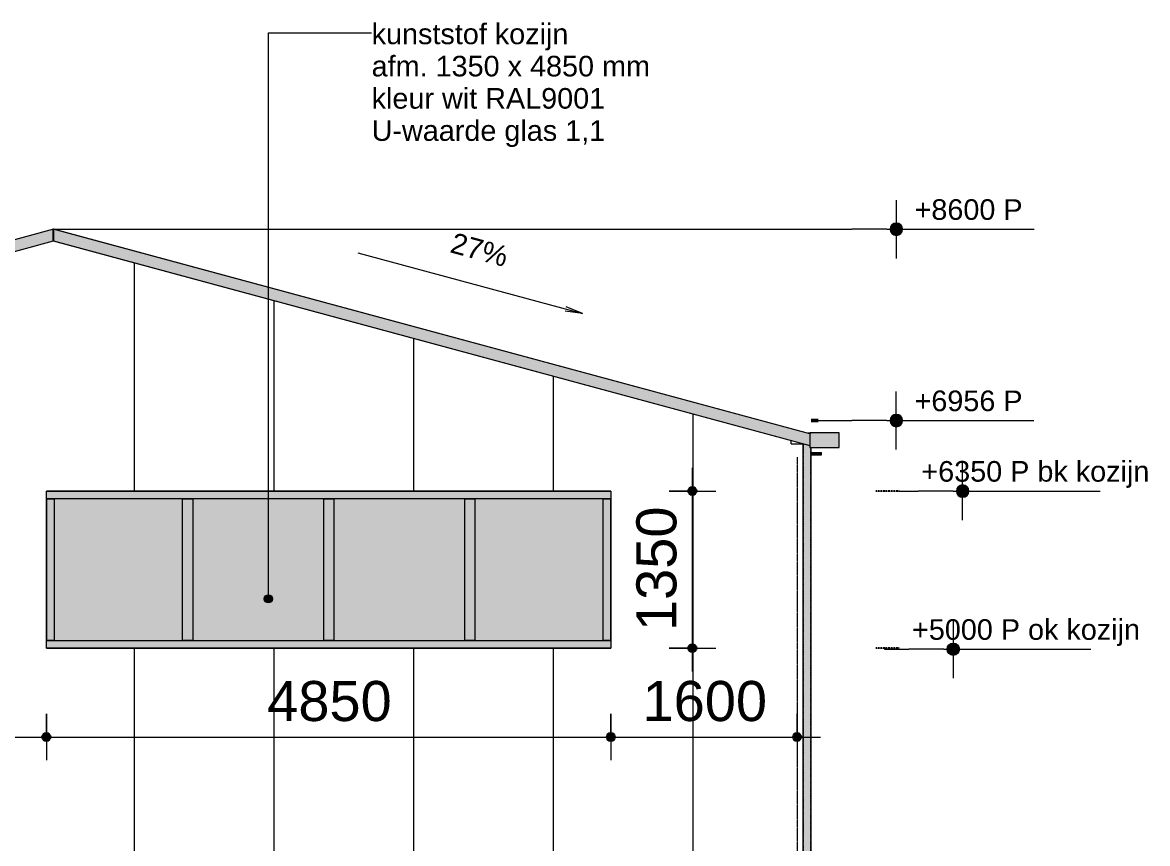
# Model space of a CAD drawing. Header units: millimetres. Extents: x 48682 to 485846, y -7071 to 11878.
# Drawn here: x 447468 to 457134, y 3321 to 10377 of the extents above; entities that cross this region are included whole.
import ezdxf

# ---------------------------------------------------------------- set-up
doc = ezdxf.new("R2010")
doc.units = ezdxf.units.MM
for name, pattern in [('dash fine', [1.53, 1, -0.53]), ('dash-dash', [6, 3, -1, 1, -1]), ('Hidden', [4, 2, -2]), ('WBDBO_30', [5.75, 3.6, -0.8, 0.55, -0.8])]:
    doc.linetypes.add(name, pattern=pattern)
for name, color, linetype, lineweight in [('A-ANNO-DIMS', 211, 'Continuous', 9), ('A-ANNO-DIMS-100', 211, 'Continuous', 9), ('A-DETL', 90, 'Continuous', 13), ('A-DETL-GENF', 92, 'Continuous', 13), ('A-DOOR', 31, 'Continuous', 18), ('A-DOOR-GLAZ', 31, 'Continuous', 13), ('A-FLOR', 192, 'Continuous', 18), ('A-GLAZ-CWMG', 51, 'Continuous', 13), ('A-WALL-PATT', 111, 'Continuous', 13), ('E-LITE-EQPM', 33, 'Continuous', 13), ('G-ANNO-DIMS', 111, 'Continuous', 9), ('G-ANNO-TEXT', 231, 'Continuous', 9), ('S-COLS', 52, 'Continuous', 18), ('S-COLS-HDLN', 52, 'Hidden', 9)]:
    doc.layers.add(name, color=color, linetype=linetype, lineweight=lineweight)
doc.styles.add('Arial', font='arial.ttf', dxfattribs={"height": 177.035928})
doc.styles.add('Arial_2', font='arial.ttf', dxfattribs={"height": 344.236527})
doc.dimstyles.new('3_5mm', dxfattribs={"dimscale": 304.8, "dimtxt": 350, "dimasz": 0.918635, "dimexe": 0.656168, "dimexo": 0.0625, "dimgap": 0.114829, "dimtad": 1, "dimdec": 4, "dimzin": 0, "dimdsep": 46, "dimtxsty": 'Arial_2', "dimblk1": 'DOTSMALL', "dimblk2": 'DOTSMALL', "dimsah": 1, "dimcen": 0.09, "dimdle": 0.656168, "dimazin": 0, "dimtfac": 1, "dimtdec": 4, "dimtix": 1, "dimtmove": 0, "dimatfit": 3, "dimfxl": 0.656168, "dimfxlon": 1, "dimtvp": 1, "dimtolj": 1, "dimtzin": 0, "dimlwd": 13, "dimlwe": 13, "dimarcsym": 2})

# ---------------------------------------------------------------- blocks, each defined once
blk = doc.blocks.new('32_DO_glas - 01-8640383-rechtergebouw noordoostgevel')
at = {"layer": 'A-DOOR-GLAZ'}
blk.add_hatch(color=256, dxfattribs=at).paths.add_polyline_path([(-93386.1, 5067), (-92400.7, 5067), (-92400.7, 6283), (-93501.2, 6283), (-93501.2, 5067)], flags=0)
blk = doc.blocks.new('Rectangular Mullion - 32_rechts_67x100-8640370-rechtergebouw noordoostgevel')
at = {"layer": 'A-GLAZ-CWMG'}
blk.add_hatch(color=256, dxfattribs=at).paths.add_polyline_path([(-96016.2, 6283), (-95971.2, 6283), (-95971.2, 6350), (-97183.7, 6350), (-97183.7, 6283), (-97116.7, 6283)], flags=0)
for p, q in [((-97183.7, 6283), (-97183.7, 6350)), ((-95971.2, 6350), (-97183.7, 6350)), ((-95971.2, 6283), (-97183.7, 6283))]:
    blk.add_line(p, q, dxfattribs=at)
blk = doc.blocks.new('Rectangular Mullion - 32_links_67x100-8640438-rechtergebouw noordoostgevel')
at = {"layer": 'A-GLAZ-CWMG'}
blk.add_hatch(color=256, dxfattribs=at).paths.add_polyline_path([(-93386.1, 5000), (-92333.7, 5000), (-92333.7, 5067), (-93546.2, 5067), (-93546.2, 5000), (-93501.2, 5000)], flags=0)
for p, q in [((-93546.2, 5067), (-92333.7, 5067)), ((-92333.7, 5067), (-92333.7, 5000)), ((-93546.2, 5000), (-92333.7, 5000))]:
    blk.add_line(p, q, dxfattribs=at)
blk = doc.blocks.new('Rectangular Mullion - 32_rechts_67x100-8431541-rechtergebouw noordoostgevel')
at = {"layer": 'A-GLAZ-CWMG'}
blk.add_hatch(color=256, dxfattribs=at).paths.add_polyline_path([(-97116.7, 5067), (-97116.7, 6283), (-97183.7, 6283), (-97183.7, 5067), (-97123.9, 5067)], flags=0)
for p, q in [((-97183.7, 6283), (-97116.7, 6283)), ((-97183.7, 6283), (-97183.7, 5067)), ((-97116.7, 6283), (-97116.7, 5067)), ((-97116.7, 5067), (-97183.7, 5067))]:
    blk.add_line(p, q, dxfattribs=at)
blk = doc.blocks.new('Rectangular Mullion - 32_links_67x100-8431542-rechtergebouw noordoostgevel')
at = {"layer": 'A-GLAZ-CWMG'}
blk.add_hatch(color=256, dxfattribs=at).paths.add_polyline_path([(-92333.7, 5067), (-92333.7, 6283), (-92400.7, 6283), (-92400.7, 5067)], flags=0)
for p, q in [((-92400.7, 6283), (-92333.7, 6283)), ((-92400.7, 5067), (-92400.7, 6283)), ((-92333.7, 5067), (-92333.7, 6283)), ((-92333.7, 5067), (-92400.7, 5067))]:
    blk.add_line(p, q, dxfattribs=at)
blk = doc.blocks.new('32_DO_glas - 01-8640375-rechtergebouw noordoostgevel')
at = {"layer": 'A-DOOR-GLAZ'}
blk.add_hatch(color=256, dxfattribs=at).paths.add_polyline_path([(-94803.7, 5067), (-94803.7, 6283), (-95926.2, 6283), (-95926.2, 5067)], flags=0)
blk = doc.blocks.new('Rectangular Mullion - 32_rechts_67x100-8640372-rechtergebouw noordoostgevel')
at = {"layer": 'A-GLAZ-CWMG'}
blk.add_hatch(color=256, dxfattribs=at).paths.add_polyline_path([(-93591.2, 6283), (-93546.2, 6283), (-93546.2, 6350), (-94758.7, 6350), (-94758.7, 6283), (-94713.7, 6283)], flags=0)
for p, q in [((-93546.2, 6350), (-94758.7, 6350)), ((-93546.2, 6283), (-94758.7, 6283))]:
    blk.add_line(p, q, dxfattribs=at)
blk = doc.blocks.new('Rectangular Mullion - 32_links_67x100-8640371-rechtergebouw noordoostgevel')
at = {"layer": 'A-GLAZ-CWMG'}
blk.add_hatch(color=256, dxfattribs=at).paths.add_polyline_path([(-95971.2, 5000), (-94758.7, 5000), (-94758.7, 5067), (-95971.2, 5067)], flags=0)
for p, q in [((-95971.2, 5067), (-94758.7, 5067)), ((-95971.2, 5000), (-94758.7, 5000))]:
    blk.add_line(p, q, dxfattribs=at)
blk = doc.blocks.new('Rectangular Mullion - 32_tussen_90x100-8431527-rechtergebouw noordoostgevel')
at = {"layer": 'A-GLAZ-CWMG'}
blk.add_hatch(color=256, dxfattribs=at).paths.add_polyline_path([(-94713.7, 5067), (-94713.7, 6283), (-94803.7, 6283), (-94803.7, 5067)], flags=0)
for p, q in [((-94803.7, 6283), (-94713.7, 6283)), ((-94803.7, 6283), (-94803.7, 5067)), ((-94713.7, 6283), (-94713.7, 5067)), ((-94713.7, 5067), (-94803.7, 5067))]:
    blk.add_line(p, q, dxfattribs=at)
blk = doc.blocks.new('300_28_ISR_kolom_buis - ø70x3_6 2-8363247-rechtergebouw noordoostgevel')
at = {"layer": 'S-COLS-HDLN', "linetype": 'Continuous', "lineweight": 18}
h = blk.add_hatch(color=256, dxfattribs=at)
h.paths.add_polyline_path([(-90682.5, 800), (-90613.5, 800), (-90613.5, 6724.4), (-90623.3, 6724.4), (-90623.8, 6742.1), (-90683.5, 6758.3), (-90683.5, 800)], flags=0)
h.paths.add_polyline_path([(-90623.3, 6842.6), (-90623.3, 6849.7), (-90648.5, 6849.5), (-90623.8, 6842.8)], flags=0)
at = {"layer": 'A-DETL', "lineweight": 18}
blk.add_line((-90613.5, 800), (-90613.5, 6724.4), dxfattribs=at)
at = {"layer": 'S-COLS', "linetype": 'Hidden', "lineweight": 9}
for p, q in [((-90679.9, 800), (-90679.9, 6757.3)), ((-90617.1, 6724.4), (-90617.1, 800))]:
    blk.add_line(p, q, dxfattribs=at)
at = {"layer": 'S-COLS-HDLN'}
blk.add_line((-90650.6, 6850), (-90613.5, 6850), dxfattribs=at)
blk = doc.blocks.new('Rectangular Mullion - 32_links_67x100-8640373-rechtergebouw noordoostgevel')
at = {"layer": 'A-GLAZ-CWMG'}
blk.add_hatch(color=256, dxfattribs=at).paths.add_polyline_path([(-97176.7, 5000), (-95971.2, 5000), (-95971.2, 5067), (-97183.7, 5067), (-97183.7, 5000)], flags=0)
for p, q in [((-97183.7, 5000), (-97183.7, 5067)), ((-97183.7, 5067), (-95971.2, 5067)), ((-97183.7, 5000), (-95971.2, 5000))]:
    blk.add_line(p, q, dxfattribs=at)
blk = doc.blocks.new('Rectangular Mullion - 32_rechts_67x100-8640439-rechtergebouw noordoostgevel')
at = {"layer": 'A-GLAZ-CWMG'}
blk.add_hatch(color=256, dxfattribs=at).paths.add_polyline_path([(-92588.8, 6283), (-92333.7, 6283), (-92333.7, 6350), (-93546.2, 6350), (-93546.2, 6283), (-93386.1, 6283)], flags=0)
for p, q in [((-92333.7, 6350), (-93546.2, 6350)), ((-92333.7, 6350), (-92333.7, 6283)), ((-92333.7, 6283), (-93546.2, 6283))]:
    blk.add_line(p, q, dxfattribs=at)
blk = doc.blocks.new('200_VAE_63_spotlamp - rond-8711555-rechtergebouw noordoostgevel')
at = {"layer": 'E-LITE-EQPM'}
blk.add_hatch(color=256, dxfattribs=at).paths.add_polyline_path([(-90613.5, 6660.4), (-90523.5, 6660.4), (-90523.5, 6680.4), (-90613.5, 6680.4)], flags=0)
for p, q in [((-90613.5, 6680.4), (-90523.5, 6680.4)), ((-90523.5, 6660.4), (-90523.5, 6680.4)), ((-90613.5, 6660.4), (-90523.5, 6660.4))]:
    blk.add_line(p, q, dxfattribs=at)
blk = doc.blocks.new('Spot Elevations - 1_8-7718674-rechtergebouw noordoostgevel')
at = {"layer": 'G-ANNO-DIMS'}
h = blk.add_hatch(color=256, dxfattribs=at)
edge = h.paths.add_edge_path(flags=0)
edge.add_arc((-89880.8, 8600), 53, 0, 180)
edge.add_arc((-89880.8, 8600), 53, 180, 360)
at = {"layer": 'G-ANNO-DIMS', "lineweight": 13}
for p, q in [((-89880.8, 8350), (-89880.8, 8850)), ((-89963.1, 8600), (-90263.6, 8600)), ((-89963.1, 8600), (-88697.9, 8600))]:
    blk.add_line(p, q, dxfattribs=at)
for start, end in [(0, 180), (180, 0)]:
    blk.add_arc((-89880.8, 8600), 53, start, end, dxfattribs=at)
blk = doc.blocks.new('DIMBLOCK71-rechtergebouw noordoostgevel')
at = {"layer": 'A-ANNO-DIMS-100', "lineweight": 25}
h = blk.add_hatch(color=256, dxfattribs=at)
edge = h.paths.add_edge_path(flags=0)
edge.add_arc((441443.4, 4236.1), 35, 0, 360)
h = blk.add_hatch(color=256, dxfattribs=at)
edge = h.paths.add_edge_path(flags=0)
edge.add_arc((447673.2, 4236.1), 35, 0, 360)
at = {"layer": 'A-ANNO-DIMS-100', "lineweight": 13}
for p, q in [((441443.4, 4436.1), (441443.4, 4036.1)), ((441443.4, 4236.1), (441443.4, 4436.1)), ((447673.2, 4436.1), (447673.2, 4036.1)), ((447673.2, 4236.1), (447673.2, 4436.1)), ((441243.4, 4236.1), (447673.2, 4236.1))]:
    blk.add_line(p, q, dxfattribs=at)
at = {"layer": 'A-ANNO-DIMS-100', "lineweight": 25}
for centre in [(441443.4, 4236.1), (447673.2, 4236.1)]:
    blk.add_circle(centre, 35, dxfattribs=at)
at = {"layer": 'A-ANNO-DIMS-100', "color": 0, "lineweight": 13, "insert": (444030.6, 4717.7), "char_height": 344.24, "width": 1266.462, "attachment_point": 1, "line_spacing_factor": 0.938532, "style": 'Arial_2'}
blk.add_mtext('6230', dxfattribs=at)
blk = doc.blocks.new('_DotSmall')
at = {"color": 0, "linetype": 'ByBlock', "const_width": 0.5}
blk.add_lwpolyline([(-0.0625, 0, 1), (0.0625, 0, 1)], format="xyb", close=True, dxfattribs=at)
blk = doc.blocks.new('DIMBLOCK72-rechtergebouw noordoostgevel')
at = {"layer": 'A-ANNO-DIMS-100', "lineweight": 25}
h = blk.add_hatch(color=256, dxfattribs=at)
edge = h.paths.add_edge_path(flags=0)
edge.add_arc((447673.2, 4236.1), 35, 0, 360)
h = blk.add_hatch(color=256, dxfattribs=at)
edge = h.paths.add_edge_path(flags=0)
edge.add_arc((452523.2, 4236.1), 35, 0, 360)
at = {"layer": 'A-ANNO-DIMS-100', "lineweight": 13}
for p, q in [((447673.2, 4436.1), (447673.2, 4036.1)), ((447673.2, 4236.1), (447673.2, 4436.1)), ((452523.2, 4436.1), (452523.2, 4036.1)), ((452523.2, 4236.1), (452523.2, 4436.1)), ((447673.2, 4236.1), (452523.2, 4236.1))]:
    blk.add_line(p, q, dxfattribs=at)
at = {"layer": 'A-ANNO-DIMS-100', "lineweight": 25}
for centre in [(447673.2, 4236.1), (452523.2, 4236.1)]:
    blk.add_circle(centre, 35, dxfattribs=at)
at = {"layer": 'A-ANNO-DIMS-100', "color": 0, "lineweight": 13, "insert": (449570.5, 4717.7), "char_height": 344.24, "width": 1266.462, "attachment_point": 1, "line_spacing_factor": 0.938532, "style": 'Arial_2'}
blk.add_mtext('4850', dxfattribs=at)
blk = doc.blocks.new('DIMBLOCK73-rechtergebouw noordoostgevel')
at = {"layer": 'A-ANNO-DIMS-100', "lineweight": 25}
h = blk.add_hatch(color=256, dxfattribs=at)
edge = h.paths.add_edge_path(flags=0)
edge.add_arc((452523.2, 4236.1), 35, 0, 360)
h = blk.add_hatch(color=256, dxfattribs=at)
edge = h.paths.add_edge_path(flags=0)
edge.add_arc((454123.4, 4236.1), 35, 0, 360)
at = {"layer": 'A-ANNO-DIMS-100', "lineweight": 13}
for p, q in [((452523.2, 4436.1), (452523.2, 4036.1)), ((452523.2, 4236.1), (452523.2, 4436.1)), ((454123.4, 4436.1), (454123.4, 4036.1)), ((454123.4, 4236.1), (454123.4, 4436.1)), ((452523.2, 4236.1), (454323.4, 4236.1))]:
    blk.add_line(p, q, dxfattribs=at)
at = {"layer": 'A-ANNO-DIMS-100', "lineweight": 25}
for centre in [(452523.2, 4236.1), (454123.4, 4236.1)]:
    blk.add_circle(centre, 35, dxfattribs=at)
at = {"layer": 'A-ANNO-DIMS-100', "color": 0, "lineweight": 13, "insert": (452795.6, 4717.7), "char_height": 344.24, "width": 1266.462, "attachment_point": 1, "line_spacing_factor": 0.938532, "style": 'Arial_2'}
blk.add_mtext('1600', dxfattribs=at)
blk = doc.blocks.new('DIMBLOCK74-rechtergebouw noordoostgevel')
at = {"layer": 'A-ANNO-DIMS-100', "lineweight": 25}
h = blk.add_hatch(color=256, dxfattribs=at)
edge = h.paths.add_edge_path(flags=0)
edge.add_arc((453223.8, 6350), 35, 0, 360)
h = blk.add_hatch(color=256, dxfattribs=at)
edge = h.paths.add_edge_path(flags=0)
edge.add_arc((453223.8, 5000), 35, 0, 360)
at = {"layer": 'A-ANNO-DIMS-100', "lineweight": 13}
for p, q in [((453223.8, 4800), (453223.8, 6550)), ((453023.8, 6350), (453423.8, 6350)), ((453223.8, 6350), (453023.8, 6350)), ((453023.8, 5000), (453423.8, 5000)), ((453223.8, 5000), (453023.8, 5000))]:
    blk.add_line(p, q, dxfattribs=at)
at = {"layer": 'A-ANNO-DIMS-100', "lineweight": 25}
for centre in [(453223.8, 6350), (453223.8, 5000)]:
    blk.add_circle(centre, 35, dxfattribs=at)
at = {"layer": 'A-ANNO-DIMS-100', "color": 0, "lineweight": 13, "insert": (452742.2, 5147.3), "char_height": 344.24, "width": 1266.462, "attachment_point": 1, "rotation": 90, "line_spacing_factor": 0.938532, "style": 'Arial_2'}
blk.add_mtext('1350', dxfattribs=at)

msp = doc.modelspace()

# ---------------------------------------------------------------- hatches: boundary and pattern name
at = {"layer": 'A-DETL-GENF'}
msp.add_hatch(color=9, dxfattribs=at).paths.add_polyline_path([(454242.22249, 6724.43682), (454483.48981, 6724.43682), (454483.48981, 6849.68788), (454233.62498, 6849.68788), (454233.62498, 6724.43682), (454242.20063, 6724.43682)], flags=0)
at = {"layer": 'A-FLOR'}
for points in [[(441223.48981, 6740.22605), (447733.02342, 8500), (447733.02342, 8600), (441223.48981, 6840.22605), (441223.48981, 6763.35629)], [(454233.62498, 6742.64073), (454233.62498, 6842.64073), (447733.02342, 8600), (447733.02342, 8500), (454195.41228, 6752.97107)], [(454233.62498, 6741.96779), (454233.62498, 6742.64073), (454195.41228, 6752.29813)]]:
    msp.add_hatch(color=256, dxfattribs=at).paths.add_polyline_path(points, flags=0)
at = {"layer": 'A-WALL-PATT', "lineweight": 9}
h = msp.add_hatch(dxfattribs=at)
h.set_pattern_fill('FP_19', color=256, style=0, pattern_type=2)
h.set_pattern_definition([(90, (-648371.2, 0), (-1200, 7e-14), [])])
h.paths.add_polyline_path([(441292.65362, 0), (454073.39323, 0), (454073.39323, 6785.28451), (447730.53418, 8499.32706), (441292.65362, 6758.92366), (441292.65362, 65.94251)], flags=0)
h.paths.add_polyline_path([(447680.23403, 5000), (447673.22656, 5000), (447673.22656, 6350), (452523.22656, 6350), (452523.22656, 5000), (451470.88319, 5000)], flags=0)
at = {"layer": 'G-ANNO-TEXT'}
h = msp.add_hatch(color=250, dxfattribs=at)
edge = h.paths.add_edge_path(flags=0)
edge.add_arc((449580.48373, 5424.23268), 35, 0, 360)

# ---------------------------------------------------------------- linework, layer by layer
at = {"layer": 'A-DETL', "lineweight": 18}
for p, q in [((447733.02342, 8600), (441223.48981, 6840.22605)), ((447730.53418, 8500), (447730.53418, 8600)), ((454233.62498, 6841.96779), (447730.53418, 8600)), ((447733.02342, 8500), (447733.02342, 8600)), ((454233.62498, 6842.64073), (447733.02342, 8600)), ((447733.02342, 8600), (447733.02342, 8500)), ((441223.48981, 6740.22605), (447733.02342, 8500)), ((447730.53418, 8500), (454233.62498, 6741.96779)), ((447733.02342, 8500), (454233.62498, 6742.64073)), ((454073.39323, 6757.21618), (454073.39323, 6785.28451)), ((454073.39323, 6757.21618), (454173.39323, 6757.21618)), ((454173.39323, 6757.21618), (454173.39323, 800)), ((447673.22656, 5000), (447673.22656, 6350)), ((447673.22656, 6350), (452523.22656, 6350)), ((452523.22656, 6350), (452523.22656, 5000)), ((452523.22656, 5000), (447673.22656, 5000))]:
    msp.add_line(p, q, dxfattribs=at)
at = {"layer": 'A-DETL', "linetype": 'WBDBO_30', "lineweight": 50}
msp.add_line((454243.39323, 6956), (454303.39323, 6956), dxfattribs=at)
at = {"layer": 'A-DETL'}
for p, q in [((454483.48981, 6849.68788), (454233.62498, 6849.68788)), ((454233.62498, 6849.68788), (454233.62498, 6724.43682)), ((454483.48981, 6724.43682), (454483.48981, 6849.68788)), ((454233.62498, 6724.43682), (454483.48981, 6724.43682))]:
    msp.add_line(p, q, dxfattribs=at)
at = {"layer": 'A-DETL', "linetype": 'dash-dash', "lineweight": 9}
msp.add_line((454123.39323, 6640), (454123.39323, -760), dxfattribs=at)
at = {"layer": 'A-DETL', "linetype": 'dash fine', "lineweight": 25}
for p, q in [((454999.22656, 6350), (454799.22656, 6350)), ((454999.22656, 5000), (454799.22656, 5000))]:
    msp.add_line(p, q, dxfattribs=at)
at = {"layer": 'G-ANNO-DIMS'}
for p, q in [((447733.02342, 8600), (454543.69813, 8600)), ((454543.69813, 8600), (454593.37246, 8600)), ((454258.71764, 6956), (454320.39297, 6956)), ((454320.39297, 6956), (454593.18773, 6956)), ((454999.22656, 6350), (455163.22231, 6350)), ((454875.07573, 5000), (454875.07573, 4990.76044)), ((454875.07573, 4990.76044), (455082.80367, 4990.76044))]:
    msp.add_line(p, q, dxfattribs=at)
at = {"layer": 'G-ANNO-DIMS', "lineweight": 13}
for p, q in [((450349.21017, 8397.07314), (452279.90405, 7875.13333)), ((452279.90405, 7875.13333), (452140.25561, 7933.34236)), ((452279.90405, 7875.13333), (452129.9484, 7895.21526))]:
    msp.add_line(p, q, dxfattribs=at)
at = {"layer": 'G-ANNO-TEXT', "color": 250}
for p, q in [((449580.48373, 10288.74545), (450467.70467, 10288.74545)), ((449580.48373, 5424.23268), (449580.48373, 10288.74545))]:
    msp.add_line(p, q, dxfattribs=at)
msp.add_circle((449580.48373, 5424.23268), 35, dxfattribs=at)

# ---------------------------------------------------------------- block references
at = {"layer": 'A-DOOR'}
for name, p in [('32_DO_glas - 01-8640383-rechtergebouw noordoostgevel', (541241.43538, 0)), ('32_DO_glas - 01-8640375-rechtergebouw noordoostgevel', (544856.93538, 0)), ('32_DO_glas - 01-8640375-rechtergebouw noordoostgevel', (546069.43538, 0)), ('32_DO_glas - 01-8640383-rechtergebouw noordoostgevel', (544856.93538, 0))]:
    msp.add_blockref(name, p, dxfattribs=at)
at = {"layer": 'A-GLAZ-CWMG'}
for name, p in [('Rectangular Mullion - 32_rechts_67x100-8640370-rechtergebouw noordoostgevel', (544856.93538, 0)), ('Rectangular Mullion - 32_rechts_67x100-8640372-rechtergebouw noordoostgevel', (543644.43538, 0)), ('Rectangular Mullion - 32_rechts_67x100-8640372-rechtergebouw noordoostgevel', (544856.93538, 0)), ('Rectangular Mullion - 32_rechts_67x100-8640439-rechtergebouw noordoostgevel', (544856.93538, 0)), ('Rectangular Mullion - 32_rechts_67x100-8431541-rechtergebouw noordoostgevel', (544856.93538, 0)), ('Rectangular Mullion - 32_tussen_90x100-8431527-rechtergebouw noordoostgevel', (543644.43538, 0)), ('Rectangular Mullion - 32_tussen_90x100-8431527-rechtergebouw noordoostgevel', (544856.93538, 0)), ('Rectangular Mullion - 32_tussen_90x100-8431527-rechtergebouw noordoostgevel', (546069.43538, 0)), ('Rectangular Mullion - 32_links_67x100-8431542-rechtergebouw noordoostgevel', (544856.93538, 0)), ('Rectangular Mullion - 32_links_67x100-8640373-rechtergebouw noordoostgevel', (544856.93538, 0)), ('Rectangular Mullion - 32_links_67x100-8640371-rechtergebouw noordoostgevel', (544856.93538, 0)), ('Rectangular Mullion - 32_links_67x100-8640371-rechtergebouw noordoostgevel', (546069.43538, 0)), ('Rectangular Mullion - 32_links_67x100-8640438-rechtergebouw noordoostgevel', (544856.93538, 0))]:
    msp.add_blockref(name, p, dxfattribs=at)
at = {"layer": 'E-LITE-EQPM'}
msp.add_blockref('200_VAE_63_spotlamp - rond-8711555-rechtergebouw noordoostgevel', (544856.93538, 0), dxfattribs=at)
at = {"layer": 'G-ANNO-DIMS', "lineweight": 13}
for p in [(544856.93538, 0), (544856.75064, -1644), (545426.78522, -2250)]:
    msp.add_blockref('Spot Elevations - 1_8-7718674-rechtergebouw noordoostgevel', p, dxfattribs=at)
at = {"layer": 'G-ANNO-DIMS', "lineweight": 13, "extrusion": (0, 0, -1), "rotation": 180}
msp.add_blockref('Spot Elevations - 1_8-7718674-rechtergebouw noordoostgevel', (-545346.36659, 13590.76044), dxfattribs=at)
at = {"layer": 'S-COLS'}
msp.add_blockref('300_28_ISR_kolom_buis - ø70x3_6 2-8363247-rechtergebouw noordoostgevel', (544856.93538, 0), dxfattribs=at)

# ---------------------------------------------------------------- texts
at = {"layer": 'G-ANNO-DIMS', "attachment_point": 1, "line_spacing_factor": 0.938532, "style": 'Arial'}
for s, insert, char_height, width in [('+8600 P', (455132.5906, 8857.95901), 177.035928, 1105.8764616), ('+6956 P', (455132.40587, 7213.95901), 177.035928, 1105.8764616), ('+6350 P bk kozijn', (455191.26058, 6607.95901), 177.0359281, 2332.7081611), ('+5000 P ok kozijn', (455110.84194, 5248.71945), 177.0359281, 2332.7081611)]:
    msp.add_mtext(s, dxfattribs=dict(at, insert=insert, char_height=char_height, width=width))
at = {"layer": 'G-ANNO-DIMS', "lineweight": 13, "insert": (451178.62633, 8574.73605), "char_height": 177.035928, "width": 589.6567852, "attachment_point": 1, "rotation": 344.872379178, "line_spacing_factor": 0.938532, "style": 'Arial'}
msp.add_mtext('27%', dxfattribs=at)

# ---------------------------------------------------------------- dimensions: what is measured, and where the dimension line sits
at = {"layer": 'A-ANNO-DIMS', "lineweight": 13}
dim = msp.add_linear_dim(base=(453223.77337, 6350), p1=(453023.77337, 5000), p2=(453023.77337, 6350), angle=90, dimstyle='3_5mm', override={"dimpost": '<>', "dimfxl": 1350}, dxfattribs=at)
dim.commit()
dim.dimension.update_dxf_attribs({"geometry": 'DIMBLOCK74-rechtergebouw noordoostgevel', "text_midpoint": (453012.89809, 5675)})
for base, p1, p2, override, picture, middle in [((447673.22656, 4236.10593), (441443.39323, 4436.10593), (447673.22656, 4436.10593), {"dimpost": '<>', "dimfxl": 6229.833333}, 'DIMBLOCK71-rechtergebouw noordoostgevel', (444558.30989, 4446.98121)), ((452523.22656, 4236.10593), (447673.22656, 4436.10593), (452523.22656, 4436.10593), {"dimpost": '<>', "dimfxl": 4850}, 'DIMBLOCK72-rechtergebouw noordoostgevel', (450098.22656, 4446.8638)), ((454123.39323, 4236.10593), (452523.22656, 4436.10593), (454123.39323, 4436.10593), {"dimpost": '<>', "dimfxl": 1600.166667}, 'DIMBLOCK73-rechtergebouw noordoostgevel', (453323.30989, 4446.8638))]:
    dim = msp.add_linear_dim(base=base, p1=p1, p2=p2, dimstyle='3_5mm', override=override, dxfattribs=at)
    dim.commit()
    dim.dimension.update_dxf_attribs({"geometry": picture, "text_midpoint": middle})

# ---------------------------------------------------------------- next in the draw order: texts
at = {"layer": 'G-ANNO-TEXT', "color": 7, "insert": (450467.70467, 10367.47369), "char_height": 177.0359281, "width": 2848.9278375, "attachment_point": 1, "line_spacing_factor": 0.938532, "style": 'Arial', "bg_fill": 3, "box_fill_scale": 0, "bg_fill_color": 256, "bg_fill_true_color": 3254780160, "bg_fill_transparency": 256}
msp.add_mtext('kunststof kozijn\\Pafm. 1350 x 4850 mm\\Pkleur wit RAL9001\\PU-waarde glas 1,1\\P', dxfattribs=at)

doc.saveas('drawing.dxf')
